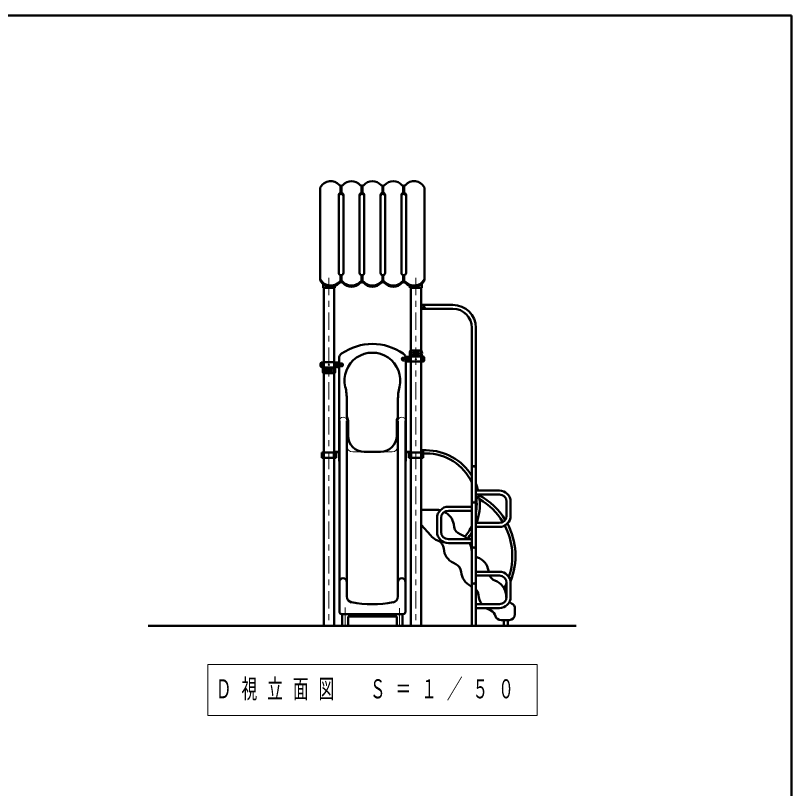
# Model space of a CAD drawing. Units: millimetres on the paper, scale 1:50. Extents: x -385 to 0, y -594 to 267.
# Drawn here: x -133.8 to 0, y -163.2 to -30 of the extents above; entities that cross this region are included whole.
import ezdxf

# ---------------------------------------------------------------- set-up
doc = ezdxf.new("R2010")
doc.units = ezdxf.units.MM
doc.linetypes.add('USER1', pattern=[4.5, 2.5, -2])
doc.linetypes.add('USER2', pattern=[6, 3, -1, 1, -1])
doc.layers.add('LY_1', color=140, linetype='Continuous', lineweight=50)
doc.styles.add('ＭＳ ゴシック', font='')
doc.styles.get('ＭＳ ゴシック').set_extended_font_data('MS Gothic')

msp = doc.modelspace()

# ---------------------------------------------------------------- linework, layer by layer
at = {"layer": 'LY_1', "color": 7}
for p, q in [((0, -30), (-385, -30)), ((0, -297), (0, -30)), ((-110.963, -135.218), (-37.159, -135.218))]:
    msp.add_line(p, q, dxfattribs=at)
at = {"layer": 'LY_1'}
for p, q in [((-81.288, -75.555), (-81.288, -59.766)), ((-77.768, -60.549), (-77.768, -59.345)), ((-77.608, -60.549), (-77.608, -59.345)), ((-74.168, -60.549), (-74.168, -59.345)), ((-74.008, -60.549), (-74.008, -59.345)), ((-70.568, -60.549), (-70.568, -59.345)), ((-70.408, -60.549), (-70.408, -59.345)), ((-66.968, -60.549), (-66.968, -59.345)), ((-66.808, -60.549), (-66.808, -59.345)), ((-63.288, -75.555), (-63.288, -59.766)), ((-78.088, -74.38), (-78.088, -60.941)), ((-77.288, -74.38), (-77.288, -60.941)), ((-74.488, -74.38), (-74.488, -60.941)), ((-73.688, -74.38), (-73.688, -60.941)), ((-70.888, -74.38), (-70.888, -60.941)), ((-70.088, -74.38), (-70.088, -60.941)), ((-67.288, -74.38), (-67.288, -60.941)), ((-66.488, -74.38), (-66.488, -60.941)), ((-77.768, -74.772), (-77.768, -75.758)), ((-77.608, -74.772), (-77.608, -75.758)), ((-74.168, -74.772), (-74.168, -75.758)), ((-74.008, -74.772), (-74.008, -75.758)), ((-70.568, -74.772), (-70.568, -75.758)), ((-70.408, -74.772), (-70.408, -75.758)), ((-66.968, -74.772), (-66.968, -75.758)), ((-66.808, -74.772), (-66.808, -75.758)), ((-80.804, -76.918), (-80.804, -76.286)), ((-63.772, -76.918), (-63.772, -76.286)), ((-78.772, -76.918), (-80.804, -76.918)), ((-80.679, -135.218), (-80.679, -76.928)), ((-78.897, -135.218), (-78.897, -76.928)), ((-78.772, -76.918), (-78.772, -76.648)), ((-65.804, -76.918), (-65.804, -76.648)), ((-65.804, -76.918), (-63.772, -76.918)), ((-65.679, -135.218), (-65.679, -76.928)), ((-63.897, -135.218), (-63.897, -76.928)), ((-63.897, -79.878), (-58.388, -79.878)), ((-63.897, -80.558), (-58.388, -80.558)), ((-55.128, -83.818), (-55.128, -135.218)), ((-54.448, -83.818), (-54.448, -135.218)), ((-65.71, -87.768), (-64.858, -87.768)), ((-65.113, -88.033), (-65.153, -88.031)), ((-65.113, -88.218), (-65.113, -87.788)), ((-65.113, -88.218), (-65.113, -88.648)), ((-64.818, -87.808), (-64.818, -88.628)), ((-64.758, -87.808), (-64.758, -88.628)), ((-63.866, -87.768), (-64.718, -87.768)), ((-64.463, -88.218), (-64.463, -87.788)), ((-64.463, -88.033), (-64.423, -88.031)), ((-64.463, -88.218), (-64.463, -88.648)), ((-78.038, -101.218), (-78.038, -89.102)), ((-67.068, -89.172), (-66.988, -89.126)), ((-67.068, -89.172), (-67.068, -89.265)), ((-67.068, -89.265), (-66.988, -89.311)), ((-66.988, -89.126), (-66.908, -89.172)), ((-66.988, -89.311), (-66.908, -89.265)), ((-66.908, -89.172), (-66.908, -89.265)), ((-66.538, -101.218), (-66.538, -89.102)), ((-65.708, -88.768), (-66.338, -88.824)), ((-65.708, -89.668), (-66.338, -89.613)), ((-65.71, -88.668), (-64.858, -88.668)), ((-63.868, -88.768), (-65.708, -88.768)), ((-63.868, -89.668), (-65.708, -89.668)), ((-65.113, -88.404), (-65.153, -88.405)), ((-63.868, -88.668), (-64.718, -88.668)), ((-64.463, -88.404), (-64.423, -88.405)), ((-63.868, -88.768), (-63.552, -88.796)), ((-63.868, -89.668), (-63.552, -89.641)), ((-80.708, -89.768), (-81.024, -89.796)), ((-80.708, -90.668), (-81.024, -90.641)), ((-80.71, -90.768), (-79.858, -90.768)), ((-80.708, -89.768), (-78.868, -89.768)), ((-80.708, -90.668), (-78.868, -90.668)), ((-80.113, -91.218), (-80.113, -90.788)), ((-79.818, -90.808), (-79.818, -91.628)), ((-79.758, -90.808), (-79.758, -91.628)), ((-78.866, -90.768), (-79.718, -90.768)), ((-79.463, -91.218), (-79.463, -90.788)), ((-78.868, -89.768), (-78.238, -89.824)), ((-78.868, -90.668), (-78.238, -90.613)), ((-77.668, -90.172), (-77.588, -90.126)), ((-77.668, -90.172), (-77.668, -90.265)), ((-77.668, -90.265), (-77.588, -90.311)), ((-77.588, -90.126), (-77.508, -90.172)), ((-77.588, -90.311), (-77.508, -90.265)), ((-77.508, -90.172), (-77.508, -90.265)), ((-80.708, -91.668), (-79.858, -91.668)), ((-80.113, -91.033), (-80.153, -91.031)), ((-80.113, -91.404), (-80.153, -91.405)), ((-80.113, -91.218), (-80.113, -91.648)), ((-78.866, -91.668), (-79.718, -91.668)), ((-79.463, -91.033), (-79.423, -91.031)), ((-79.463, -91.218), (-79.463, -91.648)), ((-79.463, -91.404), (-79.423, -91.405)), ((-76.688, -99.121), (-76.688, -96.336)), ((-67.888, -99.121), (-67.888, -96.336)), ((-77.988, -132.778), (-77.988, -99.868)), ((-76.688, -130.172), (-76.688, -99.868)), ((-76.488, -99.856), (-76.488, -101.218)), ((-68.088, -99.854), (-68.088, -101.218)), ((-67.888, -130.172), (-67.888, -99.868)), ((-66.588, -132.778), (-66.588, -99.868)), ((-78.038, -106.818), (-78.038, -100.718)), ((-76.488, -100.718), (-76.488, -102.418)), ((-68.088, -100.718), (-68.088, -102.418)), ((-66.538, -106.818), (-66.538, -100.718)), ((-81.024, -105.338), (-81.024, -106.238)), ((-78.552, -105.338), (-81.024, -105.338)), ((-80.858, -105.338), (-80.858, -106.238)), ((-78.954, -105.338), (-78.954, -106.238)), ((-78.897, -105.218), (-78.038, -105.218)), ((-78.897, -105.264), (-78.038, -105.264)), ((-78.766, -105.338), (-78.766, -106.238)), ((-78.707, -105.338), (-78.707, -106.238)), ((-78.552, -105.338), (-78.552, -106.238)), ((-73.688, -105.218), (-70.888, -105.218)), ((-65.679, -105.218), (-66.538, -105.218)), ((-65.679, -105.264), (-66.538, -105.264)), ((-66.024, -105.338), (-66.024, -106.238)), ((-66.024, -105.338), (-63.552, -105.338)), ((-65.869, -105.338), (-65.869, -106.238)), ((-65.81, -105.338), (-65.81, -106.238)), ((-65.623, -105.338), (-65.623, -106.238)), ((-63.516, -104.898), (-63.897, -104.898)), ((-63.516, -104.898), (-63.897, -104.898)), ((-63.516, -105.538), (-63.897, -105.538)), ((-63.516, -105.538), (-63.897, -105.538)), ((-63.718, -105.338), (-63.718, -106.238)), ((-63.552, -105.338), (-63.552, -106.238)), ((-63.516, -104.898), (-63.516, -105.538)), ((-63.516, -104.898), (-63.516, -105.538)), ((-63.022, -104.946), (-63.516, -104.946)), ((-63.022, -105.49), (-63.516, -105.49)), ((-78.552, -106.238), (-81.024, -106.238)), ((-66.024, -106.238), (-63.552, -106.238)), ((-50.388, -111.878), (-54.448, -111.878)), ((-50.388, -112.558), (-54.448, -112.558)), ((-59.188, -114.678), (-55.128, -114.678)), ((-49.128, -116.218), (-49.128, -113.818)), ((-48.448, -116.218), (-48.448, -113.818)), ((-61.209, -115.218), (-63.897, -115.218)), ((-59.188, -115.358), (-55.128, -115.358)), ((-61.128, -119.018), (-61.128, -116.618)), ((-60.448, -119.018), (-60.448, -116.618)), ((-58.169, -118.18), (-58.256, -117.688)), ((-54.448, -117.478), (-50.388, -117.478)), ((-63.897, -117.792), (-62.232, -119.663)), ((-54.448, -118.158), (-50.388, -118.158)), ((-60.87, -120.579), (-61.319, -120.358)), ((-55.128, -120.278), (-59.188, -120.278)), ((-55.128, -120.958), (-59.188, -120.958)), ((-55.169, -122.18), (-55.256, -121.688)), ((-57.87, -124.579), (-58.319, -124.358)), ((-52.222, -125.878), (-52.256, -125.688)), ((-50.388, -125.878), (-54.448, -125.878)), ((-50.388, -126.558), (-54.448, -126.558)), ((-55.128, -128.452), (-55.319, -128.358)), ((-49.128, -130.218), (-49.128, -127.818)), ((-48.448, -130.218), (-48.448, -127.818)), ((-54.448, -131.478), (-50.388, -131.478)), ((-54.448, -132.158), (-50.388, -132.158)), ((-51.87, -132.579), (-52.319, -132.358)), ((-47.703, -133.218), (-47.703, -132.254)), ((-77.588, -133.178), (-66.988, -133.178)), ((-77.488, -133.178), (-77.488, -135.218)), ((-76.488, -133.617), (-76.488, -135.218)), ((-76.488, -133.617), (-68.088, -133.617)), ((-68.088, -133.617), (-68.088, -135.218)), ((-67.088, -133.178), (-67.088, -135.218)), ((-48.703, -134.218), (-50.103, -134.218)), ((-49.618, -135.218), (-49.618, -134.218)), ((-48.938, -135.218), (-48.938, -134.218))]:
    msp.add_line(p, q, dxfattribs=at)
at = {"layer": 'LY_1', "color": 7, "linetype": 'USER2', "lineweight": 13}
for p, q in [((-79.788, -75.208), (-79.788, -135.218)), ((-64.788, -75.208), (-64.788, -135.218)), ((-76.988, -132.067), (-76.988, -135.218)), ((-67.588, -132.18), (-67.588, -135.218))]:
    msp.add_line(p, q, dxfattribs=at)
at = {"layer": 'LY_1', "color": 7, "lineweight": 13}
for p, q in [((-64.948, -87.808), (-64.948, -88.628)), ((-66.123, -89.403), (-66.123, -89.034)), ((-65.753, -89.034), (-66.123, -89.034)), ((-65.753, -89.403), (-66.123, -89.403)), ((-63.823, -89.034), (-63.453, -89.034)), ((-63.823, -89.403), (-63.453, -89.403)), ((-63.453, -89.403), (-63.453, -89.034)), ((-81.123, -90.403), (-81.123, -90.034)), ((-80.753, -90.034), (-81.123, -90.034)), ((-80.753, -90.403), (-81.123, -90.403)), ((-78.823, -90.034), (-78.453, -90.034)), ((-78.823, -90.403), (-78.453, -90.403)), ((-78.453, -90.403), (-78.453, -90.034)), ((-77.988, -99.868), (-77.988, -100.518)), ((-76.688, -99.868), (-76.688, -104.218)), ((-67.888, -99.868), (-67.888, -104.218)), ((-66.588, -99.868), (-66.588, -100.518)), ((-75.688, -105.218), (-68.888, -105.218)), ((-100.688, -141.856), (-100.688, -150.656)), ((-43.888, -141.856), (-100.688, -141.856)), ((-43.888, -150.656), (-43.888, -141.856)), ((-100.688, -150.656), (-43.888, -150.656))]:
    msp.add_line(p, q, dxfattribs=at)
at = {"layer": 'LY_1', "color": 7, "linetype": 'USER1', "lineweight": 13}
for p, q in [((-66.338, -88.824), (-66.969, -88.87)), ((-66.338, -89.613), (-66.969, -89.567)), ((-65.688, -88.788), (-65.688, -89.648)), ((-63.888, -88.788), (-63.888, -89.648)), ((-80.688, -89.788), (-80.688, -90.648)), ((-78.888, -89.788), (-78.888, -90.648)), ((-78.238, -89.824), (-77.607, -89.87)), ((-78.238, -90.613), (-77.607, -90.567))]:
    msp.add_line(p, q, dxfattribs=at)
at = {"layer": 'LY_1'}
for centre, radius in [((-63.388, -80.218), 0.12), ((-66.988, -89.218), 0.21), ((-77.588, -90.218), 0.21)]:
    msp.add_circle(centre, radius, dxfattribs=at)
at = {"layer": 'LY_1', "color": 7, "lineweight": 13}
for centre, radius in [((-66.988, -89.218), 0.24), ((-66.988, -89.218), 0.11), ((-65.938, -89.218), 0.185), ((-65.938, -89.218), 0.1), ((-64.788, -89.218), 0.1), ((-63.638, -89.218), 0.185), ((-63.638, -89.218), 0.1), ((-80.938, -90.218), 0.185), ((-80.938, -90.218), 0.1), ((-79.788, -90.218), 0.1), ((-78.638, -90.218), 0.185), ((-78.638, -90.218), 0.1), ((-77.588, -90.218), 0.24), ((-77.588, -90.218), 0.11)]:
    msp.add_circle(centre, radius, dxfattribs=at)
at = {"layer": 'LY_1', "color": 7, "linetype": 'USER1', "lineweight": 13}
for centre, radius in [((-66.988, -89.218), 0.15), ((-66.988, -89.218), 0.125), ((-77.588, -90.218), 0.15), ((-77.588, -90.218), 0.125)]:
    msp.add_circle(centre, radius, dxfattribs=at)
at = {"layer": 'LY_1'}
for centre, radius, start, end in [((-79.488, -60.541), 2, 41.40962, 151.04498), ((-75.888, -60.541), 2, 41.40962, 138.59038), ((-72.288, -60.541), 2, 41.40962, 138.59038), ((-68.688, -60.541), 2, 41.40962, 138.59038), ((-65.088, -60.541), 2, 28.95502, 138.59038), ((-80.888, -59.766), 0.4, 151.04498, 180), ((-77.688, -58.954), 0.4, 221.40962, 318.59038), ((-74.088, -58.954), 0.4, 221.40962, 318.59038), ((-70.488, -58.954), 0.4, 221.40962, 318.59038), ((-66.888, -58.954), 0.4, 221.40962, 318.59038), ((-63.688, -59.766), 0.4, 0, 28.95502), ((-77.688, -60.941), 0.4, 0, 180), ((-77.688, -61.159), 0.4, 0, 180), ((-74.088, -60.941), 0.4, 0, 180), ((-74.088, -61.159), 0.4, 0, 180), ((-70.488, -60.941), 0.4, 0, 180), ((-70.488, -61.159), 0.4, 0, 180), ((-66.888, -60.941), 0.4, 0, 180), ((-66.888, -61.159), 0.4, 0, 180), ((-77.688, -74.38), 0.4, 180, 0), ((-74.088, -74.38), 0.4, 180, 0), ((-70.488, -74.38), 0.4, 180, 0), ((-66.888, -74.38), 0.4, 180, 0), ((-80.888, -75.337), 0.4, 180, 208.95502), ((-80.888, -75.555), 0.4, 180, 208.95502), ((-79.488, -74.562), 2, 208.95502, 318.59038), ((-79.488, -74.78), 2, 208.95502, 318.59038), ((-77.688, -76.15), 0.4, 41.40962, 138.59038), ((-77.688, -76.368), 0.4, 41.40962, 138.59038), ((-75.888, -74.562), 2, 221.40962, 318.59038), ((-75.888, -74.78), 2, 221.40962, 318.59038), ((-74.088, -76.15), 0.4, 41.40962, 138.59038), ((-74.088, -76.368), 0.4, 41.40962, 138.59038), ((-72.288, -74.562), 2, 221.40962, 318.59038), ((-72.288, -74.78), 2, 221.40962, 318.59038), ((-70.488, -76.15), 0.4, 41.40962, 138.59038), ((-70.488, -76.368), 0.4, 41.40962, 138.59038), ((-68.688, -74.562), 2, 221.40962, 318.59038), ((-68.688, -74.78), 2, 221.40962, 318.59038), ((-66.888, -76.15), 0.4, 41.40962, 138.59038), ((-66.888, -76.368), 0.4, 41.40962, 138.59038), ((-65.088, -74.562), 2, 221.40962, 331.04498), ((-65.088, -74.78), 2, 221.40962, 331.04498), ((-63.688, -75.337), 0.4, 331.04498, 0), ((-63.688, -75.555), 0.4, 331.04498, 0), ((-58.388, -83.818), 3.94, 0, 90), ((-58.388, -83.818), 3.26, 0, 90), ((-72.288, -95.965), 9.346, 55.31079, 124.68922), ((-77.038, -89.102), 1, 123.36701, 180), ((-72.288, -92.918), 4.8, 346.64882, 193.35118), ((-67.538, -89.102), 1, 0, 56.63299), ((-64.736, -88.218), 1.122, 159.19706, 200.80294), ((-65.71, -87.848), 0.08, 90, 159.19706), ((-65.16, -88.218), 0.187, 88, 272), ((-65.093, -87.788), 0.02, 90, 180), ((-64.858, -87.808), 0.04, 0, 90), ((-64.718, -87.808), 0.04, 90, 180), ((-64.483, -87.788), 0.02, 0, 90), ((-64.417, -88.218), 0.187, 268, 92), ((-63.866, -87.848), 0.08, 20.80294, 90), ((-64.84, -88.218), 1.122, 339.19706, 20.80294), ((-65.238, -89.218), 1, 163.80375, 196.19625), ((-66.006, -88.995), 0.2, 95, 163.80375), ((-66.006, -89.442), 0.2, 196.19625, 265), ((-65.71, -88.588), 0.08, 200.80294, 270), ((-65.093, -88.648), 0.02, 180, 270), ((-64.858, -88.628), 0.04, 270, 0), ((-64.718, -88.628), 0.04, 180, 270), ((-64.483, -88.648), 0.02, 270, 0), ((-63.866, -88.588), 0.08, 270, 339.19706), ((-63.57, -88.995), 0.2, 16.19625, 85), ((-63.57, -89.442), 0.2, 275, 343.80375), ((-64.338, -89.218), 1, 343.80375, 16.19625), ((-80.238, -90.218), 1, 163.80375, 196.19625), ((-81.006, -89.995), 0.2, 95, 163.80375), ((-81.006, -90.442), 0.2, 196.19625, 265), ((-79.736, -91.218), 1.122, 159.19706, 200.80294), ((-80.71, -90.848), 0.08, 90, 159.19706), ((-80.093, -90.788), 0.02, 90, 180), ((-79.858, -90.808), 0.04, 0, 90), ((-79.718, -90.808), 0.04, 90, 180), ((-79.483, -90.788), 0.02, 0, 90), ((-78.866, -90.848), 0.08, 20.80294, 90), ((-79.84, -91.218), 1.122, 339.19706, 20.80294), ((-78.57, -89.995), 0.2, 16.19625, 85), ((-78.57, -90.442), 0.2, 275, 343.80375), ((-79.338, -90.218), 1, 343.80375, 16.19625), ((-80.71, -91.588), 0.08, 200.80294, 270), ((-80.16, -91.218), 0.187, 88, 272), ((-80.093, -91.648), 0.02, 180, 270), ((-79.858, -91.628), 0.04, 270, 0), ((-79.718, -91.628), 0.04, 180, 270), ((-79.483, -91.648), 0.02, 270, 0), ((-79.417, -91.218), 0.187, 268, 92), ((-78.866, -91.588), 0.08, 270, 339.19706), ((-86.688, -96.336), 10, 0, 13.35118), ((-57.888, -96.336), 10, 166.64882, 180), ((-76.088, -99.121), 0.6, 180, 210.45035), ((-77.338, -99.856), 0.85, 0, 30.45035), ((-67.238, -99.856), 0.85, 149.54965, 180), ((-68.488, -99.121), 0.6, 329.54965, 0), ((-73.688, -102.418), 2.8, 180, 270), ((-70.888, -102.418), 2.8, 270, 0), ((-63.022, -114.218), 9.272, 31.63807, 90), ((-63.022, -114.218), 8.728, 25.25158, 90), ((-54.788, -108.018), 0.34, 0, 180), ((-63.022, -114.218), 9.272, 14.61796, 22.37419), ((-50.388, -113.818), 1.94, 0, 90), ((-54.788, -113.618), 0.34, 180, 0), ((-63.022, -114.218), 8.728, 349.2203, 10.7797), ((-63.022, -114.218), 9.272, 339.41502, 5.17064), ((-53.534, -113.01), 0.452, 138.76328, 235.75762), ((-63.022, -114.218), 9.272, 9.35026, 10.31348), ((-59.483, -123.175), 11.872, 31.57209, 61.79978), ((-59.483, -123.175), 11.328, 31.09805, 59.81513), ((-50.388, -113.818), 1.26, 0, 90), ((-59.188, -116.618), 1.94, 90, 180), ((-61.209, -118.218), 3, 78.18429, 90), ((-59.188, -116.618), 1.26, 90, 180), ((-61.209, -118.218), 3, 10, 63.0223), ((-50.388, -116.218), 1.26, 270, 0), ((-50.388, -116.218), 1.94, 270, 0), ((-59.483, -123.175), 11.872, 338.36109, 28.09383), ((-59.188, -119.018), 1.94, 180, 270), ((-59.188, -119.018), 1.26, 180, 270), ((-56.593, -117.902), 1.6, 190, 249.42056), ((-63.022, -114.218), 8.728, 319.8063, 334.74842), ((-63.022, -114.218), 9.272, 319.61733, 328.36193), ((-59.483, -123.175), 11.328, 341.41512, 27.658), ((-59.991, -117.668), 3, 221.68267, 243.73979), ((-58.21, -122.209), 3, 40.04915, 69.42056), ((-61.578, -122.014), 1.6, 4.31923, 63.7398), ((-58.21, -122.209), 3, 10, 24.63133), ((-54.788, -122.018), 0.34, 0, 180), ((-56.991, -121.668), 3, 184.31923, 243.73979), ((-53.593, -121.902), 1.6, 190, 196.42864), ((-53.593, -121.902), 1.6, 237.71217, 249.42056), ((-55.21, -126.209), 3, 10, 69.42056), ((-58.578, -126.014), 1.6, 4.31923, 63.7398), ((-77.338, -127.655), 0.65, 0, 180), ((-67.238, -127.655), 0.65, 0, 180), ((-53.991, -125.668), 3, 184.31923, 243.73979), ((-50.593, -125.902), 1.6, 204.20958, 249.42056), ((-50.388, -127.818), 1.94, 0, 90), ((-50.388, -127.818), 1.26, 0, 90), ((-54.788, -127.618), 0.34, 180, 0), ((-52.21, -130.209), 3, 3.98254, 69.42056), ((-59.483, -123.175), 11.328, 330.6897, 336.07148), ((-55.578, -130.014), 1.6, 4.31923, 45.06564), ((-59.483, -123.175), 11.872, 328.70731, 330.72101), ((-75.688, -130.172), 1, 180, 259.69155), ((-72.288, -111.478), 20, 259.69155, 280.30845), ((-68.888, -130.172), 1, 280.30845, 0), ((-50.991, -129.668), 3, 184.31923, 217.12939), ((-50.388, -130.218), 1.26, 270, 0), ((-50.388, -130.218), 1.94, 270, 0), ((-47.621, -129.889), 1.6, 183.98254, 198.33786), ((-47.621, -129.889), 1.6, 229.42033, 245.41667), ((-50.991, -129.668), 3, 236.1279, 243.73979), ((-48.703, -132.254), 1, 0, 65.41667), ((-77.588, -132.778), 0.4, 180, 270), ((-66.988, -132.778), 0.4, 270, 0), ((-52.578, -134.014), 1.6, 17.81812, 63.7398), ((-50.103, -133.218), 1, 197.81812, 270), ((-48.703, -133.218), 1, 270, 0)]:
    msp.add_arc(centre, radius, start, end, dxfattribs=at)
at = {"layer": 'LY_1', "color": 7, "lineweight": 13}
for centre, radius, start, end in [((-64.908, -87.808), 0.04, 90, 180), ((-68.313, -89.218), 2.567, 355.87048, 4.12952), ((-64.908, -88.628), 0.04, 180, 270), ((-61.263, -89.218), 2.567, 175.87048, 184.12952), ((-83.313, -90.218), 2.567, 355.87048, 4.12952), ((-76.263, -90.218), 2.567, 175.87048, 184.12952), ((-77.338, -99.868), 0.65, 0, 180), ((-67.238, -99.868), 0.65, 0, 180), ((-75.688, -104.218), 1, 180, 270), ((-68.888, -104.218), 1, 270, 0)]:
    msp.add_arc(centre, radius, start, end, dxfattribs=at)
at = {"layer": 'LY_1', "color": 7, "linetype": 'USER1', "lineweight": 13}
for centre, radius, start, end in [((-66.938, -89.218), 0.35, 95, 265), ((-65.708, -88.788), 0.02, 0, 91.98888), ((-65.708, -89.648), 0.02, 270, 0), ((-78.868, -89.788), 0.02, 88.01112, 180), ((-78.868, -90.648), 0.02, 180, 270), ((-77.638, -90.218), 0.35, 275, 85)]:
    msp.add_arc(centre, radius, start, end, dxfattribs=at)

# ---------------------------------------------------------------- texts
at = {"layer": 'LY_1', "color": 7, "insert": (-99.288, -146.256), "char_height": 3.299, "attachment_point": 4, "style": 'ＭＳ ゴシック'}
msp.add_mtext('\\T1.64;\\W0.6;Ｄ視立面図\u3000Ｓ＝１／５０', dxfattribs=at)

doc.saveas('drawing.dxf')
